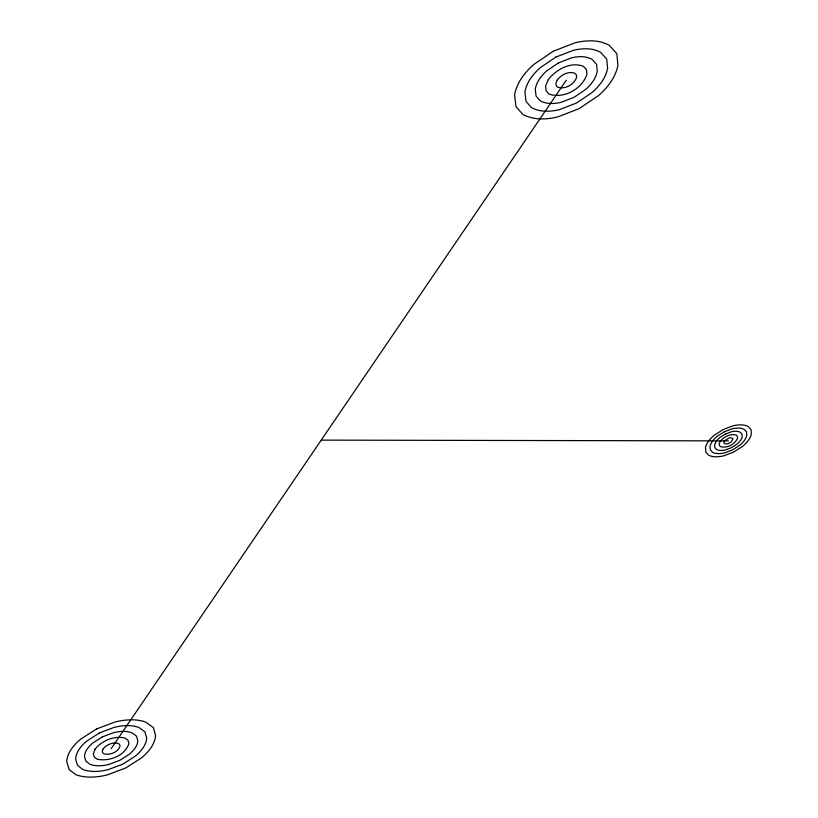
<?xml version="1.0" encoding="UTF-8"?>
<svg xmlns="http://www.w3.org/2000/svg" width="818" height="818" viewBox="0 0 818 818"><rect width="100%" height="100%" fill="white"/><g stroke="black" fill="none" stroke-linecap="round" stroke-linejoin="round"><path stroke-width="1.23" d="M111.156 748.654L566.271 80.215M321.229 440.125L728.409 440.882M95.113 749.073L93.364 753.777L94.326 757.049L97.097 759.165C109.142 761.855 124.939 755.893 128.937 743.521L128.017 740.239L124.909 738.051C113.999 735.423 102.097 740.627 95.113 749.073M103.14 748.859L102.26 751.221L102.741 752.846L104.121 753.91C110.144 755.27 118.058 752.284 120.052 746.088L119.581 744.452L118.027 743.357C112.577 742.049 106.637 744.646 103.14 748.859M548.316 79.571L545.596 86.084L546.117 90.778L548.847 93.978C563.704 99.295 582.058 88.998 586.935 74.346L586.475 69.632L583.377 66.289C570.494 61.401 556.281 69.51 548.316 79.571M557.303 79.888L555.933 83.15L556.189 85.501L557.549 87.107C564.982 89.775 574.175 84.612 576.608 77.281L576.363 74.929L574.809 73.262C568.377 70.829 561.281 74.867 557.303 79.888M720.566 440.861L719.237 443.509L719.359 445.391L720.494 446.638C727.049 448.479 734.891 444.409 737.57 438.243L737.458 436.362L736.159 435.074C730.433 433.336 724.359 436.7 720.566 440.861M724.482 440.871L723.818 442.201L724.451 443.765L727.519 443.857L731.149 442.057L732.928 438.622L730.883 437.681L729.288 437.896L724.482 440.871M553.244 51.248L533.939 64.356A65.205 60.389 -49.6 0 0 521.281 78.589A41.82 38.947 -50.8 0 0 514.563 94.898L515.964 106.565L522.855 114.5A44.837 41.892 -53.7 0 0 539.941 118.876A66.718 62.28 -56.1 0 0 557.937 116.841L579.062 108.671L598.152 95.849A66.933 62.229 -56.7 0 0 610.872 81.82A42.516 39.336 -55 0 0 617.927 65.542L616.864 53.712L609.185 45.266A42.137 38.875 -52.7 0 0 593.04 40.9A65.399 60.348 -50.4 0 0 574.757 42.904L553.244 51.248M555.872 57.086L540.442 67.546A52.291 48.456 -50.3 0 0 530.309 78.917A33.507 31.186 -51.2 0 0 524.911 91.964L526.005 101.309L531.495 107.669A35.859 33.456 -53.5 0 0 545.177 111.197A53.252 49.663 -55.4 0 0 559.594 109.571L576.526 103.017L591.813 92.741A53.395 49.632 -55.9 0 0 601.987 81.503A33.957 31.432 -54.6 0 0 607.6 68.477L606.721 59.029L600.565 52.291A33.712 31.145 -52.7 0 0 587.651 48.814A52.413 48.426 -50.9 0 0 573.05 50.419L555.872 57.086M558.479 62.894L546.925 70.726A39.315 36.452 -50.9 0 0 539.328 79.244A25.174 23.415 -51.7 0 0 535.248 89.029L536.056 96.043L540.156 100.829A26.882 25.051 -53.4 0 0 550.422 103.487A39.857 37.127 -54.8 0 0 561.25 102.27L573.97 97.352L585.453 89.622A39.929 37.117 -55.1 0 0 593.081 81.176A25.419 23.558 -54.2 0 0 597.273 71.411L596.588 64.336L591.956 59.295A25.286 23.385 -52.8 0 0 582.273 56.708A39.387 36.432 -51.4 0 0 571.342 57.914L558.479 62.894M96.514 728.981L80.716 739.114A55.614 44.775 -2.9 0 0 70.951 749.707A35.706 28.783 -2.2 0 0 66.677 761.476L69.141 769.605L76.094 774.85A38.201 30.931 -1.6 0 0 91.79 777.1A56.616 46.064 -1.4 0 0 107.618 774.789L125.583 768.02L141.228 758.082A56.585 46.176 -1.7 0 0 151.074 747.601A35.92 29.274 -2.5 0 0 155.604 735.832L153.385 727.601L145.635 722.059A35.675 28.957 -3.1 0 0 130.808 719.799A55.593 44.878 -3.3 0 0 114.755 722.09L96.514 728.981M99.459 732.938L86.841 741.026A44.561 35.931 -2.8 0 0 79.019 749.492A28.579 23.068 -2.2 0 0 75.573 758.91L77.526 765.423L83.088 769.626A30.532 24.724 -1.7 0 0 95.634 771.446A45.205 36.749 -1.6 0 0 108.313 769.595L122.71 764.165L135.246 756.2A45.194 36.82 -1.8 0 0 143.109 747.816A28.722 23.374 -2.4 0 0 146.719 738.398L144.919 731.813L138.712 727.396A28.569 23.17 -2.9 0 0 126.851 725.597A44.55 35.992 -3.1 0 0 114.029 727.437L99.459 732.938M102.393 736.885L92.935 742.938A33.477 27.025 -2.7 0 0 87.066 749.288A21.452 17.331 -2.3 0 0 84.469 756.343L85.921 761.231L90.082 764.401A22.873 18.528 -1.9 0 0 99.499 765.771A33.835 27.485 -1.8 0 0 109.019 764.39L119.837 760.311L129.244 754.319A33.835 27.526 -2 0 0 135.144 748.02A21.524 17.505 -2.4 0 0 137.833 740.965L136.463 736.036L131.8 732.734A21.442 17.393 -2.8 0 0 122.915 731.384A33.477 27.066 -2.9 0 0 113.313 732.764L102.393 736.885M723.296 429.511L714.605 434.992A28.804 24.315 -32 0 0 708.777 440.841A18.425 15.603 -31.9 0 0 705.474 447.466L705.822 452.139L708.654 455.258A19.632 16.677 -32.2 0 0 716.057 456.802A29.039 24.704 -32.5 0 0 724.022 455.738L733.48 452.16L742.12 446.73A29.07 24.704 -32.9 0 0 747.959 440.912A18.528 15.695 -32.9 0 0 751.323 434.297L751.047 429.593L747.826 426.342A18.466 15.603 -32.7 0 0 740.842 424.839A28.834 24.325 -32.3 0 0 732.826 425.892L723.296 429.511M724.319 431.792L717.376 436.168A23.068 19.489 -32.1 0 0 712.713 440.851A14.744 12.485 -32 0 0 710.065 446.147L710.331 449.89L712.601 452.385A15.706 13.333 -32.2 0 0 718.521 453.632A23.221 19.734 -32.5 0 0 724.891 452.783L732.468 449.91L739.38 445.565A23.231 19.734 -32.8 0 0 744.053 440.912A14.816 12.556 -32.8 0 0 746.742 435.616L746.517 431.853L743.93 429.256A14.775 12.495 -32.6 0 0 738.347 428.059A23.078 19.489 -32.3 0 0 731.936 428.898L724.319 431.792M725.341 434.072L720.137 437.354A17.311 14.632 -32.1 0 0 716.64 440.861A11.063 9.376 -32.1 0 0 714.646 444.828L714.85 447.64L716.548 449.511A11.779 9.99 -32.3 0 0 720.985 450.452A17.403 14.775 -32.5 0 0 725.77 449.808L731.456 447.661L736.64 444.399A17.413 14.775 -32.7 0 0 740.147 440.902A11.104 9.407 -32.7 0 0 742.161 436.924L741.987 434.113L740.045 432.17A11.084 9.376 -32.6 0 0 735.852 431.27A17.321 14.642 -32.3 0 0 731.057 431.904L725.341 434.072"/></g></svg>
